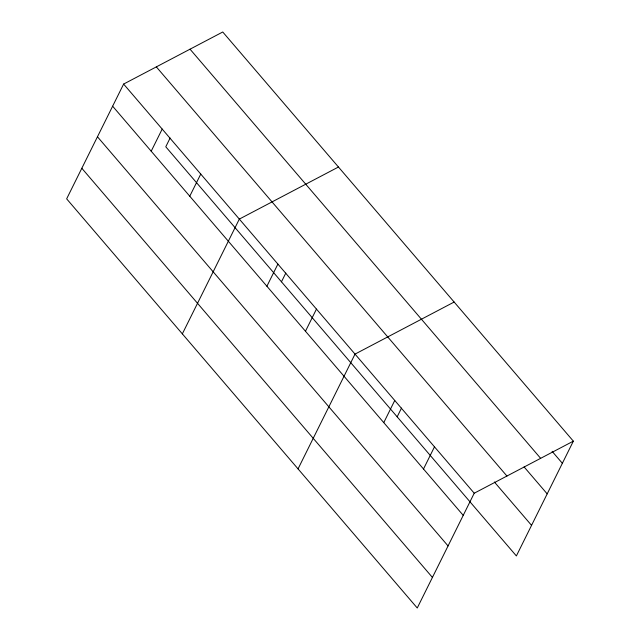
<?xml version="1.0" encoding="UTF-8"?>
<svg xmlns="http://www.w3.org/2000/svg" width="640" height="640" viewBox="0 0 640 640"><rect width="100%" height="100%" fill="white"/><g stroke="black" fill="none" stroke-linecap="round" stroke-linejoin="round"><path stroke-width="0.96" d="M123.624 84.064L66.648 198.848L417.248 608L474.224 493.216L573.352 441.152L222.752 32L123.624 84.064L474.224 493.216M151.2 151.208L162.192 129.072M170.112 138.048L165.776 146.784L516.376 555.936L573.352 441.152M189.768 196.216L200.76 174.08M182.344 333.864L239.328 219.088L338.448 167.024M266.904 286.232L277.888 264.096M281.472 281.8L285.808 273.064M305.464 331.24L316.456 309.104M298.048 468.888L355.024 354.104L454.144 302.04M383.768 422.616L394.752 400.48M397.168 416.824L401.504 408.088M423.504 468.984L434.488 446.848M552.104 451.328L562.36 463.296M190.04 49.184L540.64 458.336M524.112 466.936L547.184 493.864M156.336 66.88L506.936 476.04M494.376 481.984L531.552 525.36M112.64 106.2L463.232 515.36M97.464 136.776L448.056 545.928M81.824 168.272L432.424 577.432"/></g></svg>
